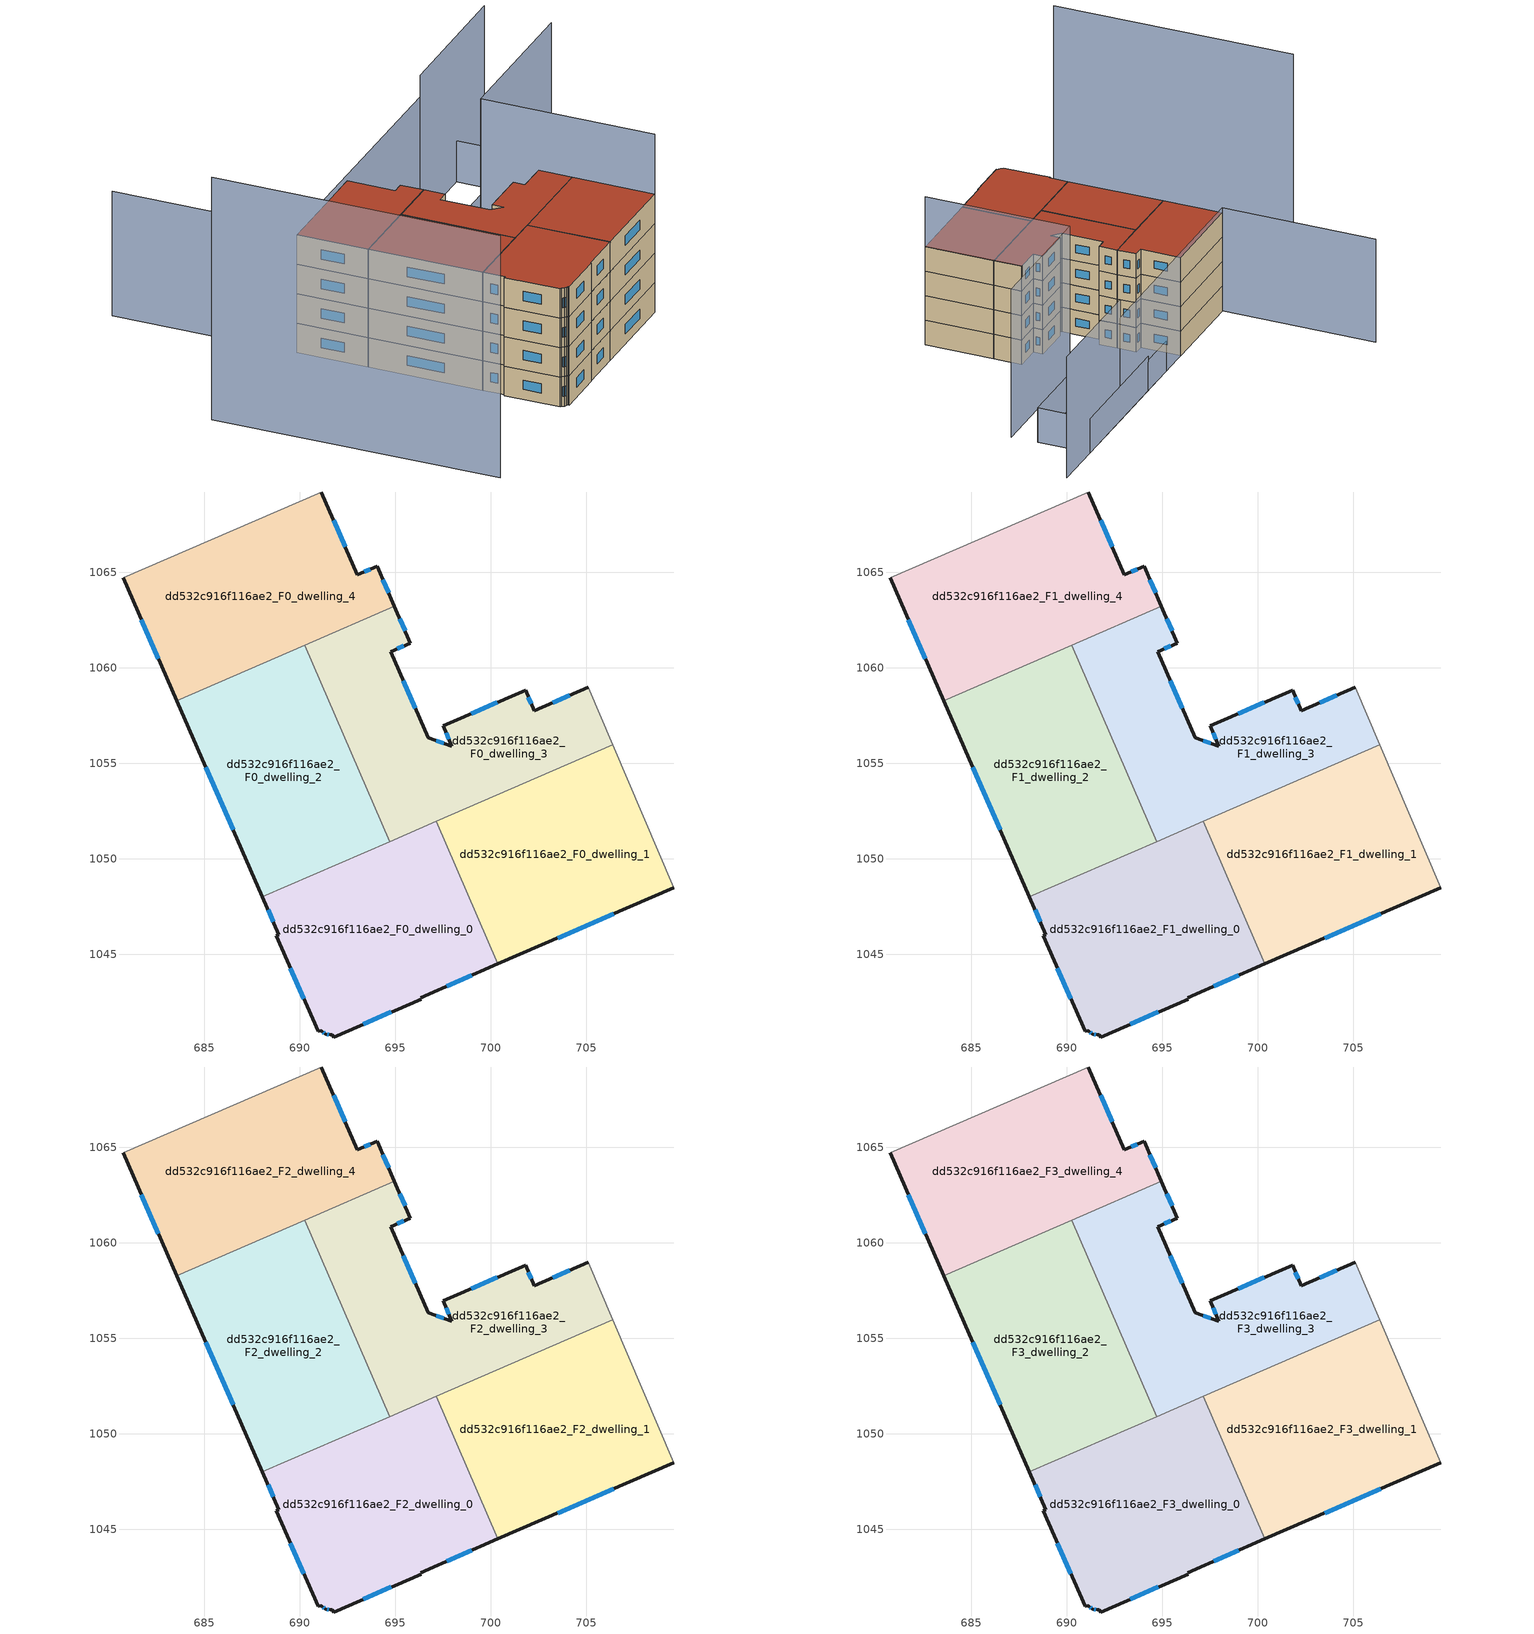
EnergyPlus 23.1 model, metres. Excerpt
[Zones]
dd532c916f116ae2_F0_dwelling_0
 floor ground (EU_floor_Construction): 697.15,1051.96 700.38,1044.5 696.32,1042.74 696.36,1042.66 691.77,1040.68 691.7,1040.8 691.58,1040.79 691.37,1040.82 691.14,1040.96 691.1,1041.01 690.96,1040.99 688.76,1045.97 688.91,1046.04 688.04,1048.02 z0
 wall outside (EU_wall_Construction): 688.04,1048.02 688.91,1046.04 688.76,1045.97 690.96,1040.99 691.1,1041.01 691.14,1040.96 691.37,1040.82 691.58,1040.79 691.7,1040.8 691.77,1040.68 696.36,1042.66 696.32,1042.74 700.38,1044.5 z0:3
 wall to dd532c916f116ae2_F0_dwelling_1 (EU_wall_Construction): 700.38,1044.5 697.15,1051.96 z0:3
 wall to dd532c916f116ae2_F0_dwelling_2 (EU_wall_Construction): 694.72,1050.91 688.04,1048.02 z0:3
 wall to dd532c916f116ae2_F0_dwelling_3 (EU_wall_Construction): 697.14,1051.96 694.72,1050.91 z0:3
 window (EU_Window_Construction): 697.7,1043.34 699,1043.9 / 693.33,1041.35 694.8,1041.99 / 691.44,1040.81 691.51,1040.8 / 691.22,1040.92 691.29,1040.87 / 689.51,1044.28 690.21,1042.68 / 688.34,1047.34 688.62,1046.71 z1.02:1.98
dd532c916f116ae2_F0_dwelling_1
 floor ground (EU_floor_Construction): 706.4,1055.96 709.58,1048.49 700.38,1044.5 697.15,1051.96 z0
 wall outside (EU_wall_Construction): 700.38,1044.5 709.58,1048.49 z0:3
 wall adiabatic (EU_wall_Construction): 709.58,1048.49 706.4,1055.96 z0:3
 wall to dd532c916f116ae2_F0_dwelling_3 (EU_wall_Construction): 706.4,1055.96 697.15,1051.96 z0:3
 window (EU_Window_Construction): 703.51,1045.86 706.45,1047.13 z1.02:1.98
dd532c916f116ae2_F0_dwelling_2
 floor ground (EU_floor_Construction): 690.26,1061.19 694.72,1050.91 688.04,1048.02 683.56,1058.29 z0
 wall outside (EU_wall_Construction): 683.56,1058.29 688.04,1048.02 z0:3
 wall to dd532c916f116ae2_F0_dwelling_3 (EU_wall_Construction): 694.72,1050.91 690.26,1061.19 z0:3
 wall to dd532c916f116ae2_F0_dwelling_4 (EU_wall_Construction): 690.26,1061.19 683.56,1058.29 z0:3
 window (EU_Window_Construction): 685.08,1054.79 686.52,1051.51 z1.02:1.98
dd532c916f116ae2_F0_dwelling_3
 floor ground (EU_floor_Construction): 705.11,1058.98 706.4,1055.96 694.72,1050.91 690.26,1061.19 694.95,1063.22 695.79,1061.3 694.76,1060.85 696.72,1056.34 697.96,1055.89 697.5,1056.96 701.82,1058.82 702.28,1057.76 z0
 wall outside (EU_wall_Construction): 705.11,1058.98 702.28,1057.76 701.82,1058.82 697.5,1056.96 697.96,1055.89 696.72,1056.34 694.76,1060.85 695.79,1061.3 694.95,1063.22 z0:3
 wall adiabatic (EU_wall_Construction): 706.4,1055.96 705.11,1058.98 z0:3
 wall to dd532c916f116ae2_F0_dwelling_4 (EU_wall_Construction): 694.95,1063.22 690.26,1061.19 z0:3
 window (EU_Window_Construction): 695.51,1061.95 695.24,1062.57 / 695.11,1061 695.44,1061.14 / 696.05,1057.88 695.43,1059.32 / 697.54,1056.05 697.14,1056.19 / 697.66,1056.6 697.8,1056.26 / 700.35,1058.19 698.97,1057.59 / 702.12,1058.12 701.97,1058.46 / 704.14,1058.57 703.24,1058.18 z1.02:1.98
dd532c916f116ae2_F0_dwelling_4
 floor ground (EU_floor_Construction): 691.13,1069.2 693.01,1064.87 694.04,1065.32 694.95,1063.22 683.56,1058.29 680.76,1064.7 z0
 wall outside (EU_wall_Construction): 694.95,1063.22 694.04,1065.32 693.01,1064.87 691.13,1069.2 / 680.76,1064.7 683.56,1058.29 z0:3
 wall adiabatic (EU_wall_Construction): 691.13,1069.2 680.76,1064.7 z0:3
 window (EU_Window_Construction): 692.37,1066.34 691.77,1067.73 / 693.69,1065.16 693.36,1065.02 / 694.65,1063.94 694.35,1064.6 / 681.71,1062.52 682.6,1060.47 z1.02:1.98
dd532c916f116ae2_F1_dwelling_0
 floor to dd532c916f116ae2_F0_dwelling_0 (EU_floor_Construction): 697.15,1051.96 700.38,1044.5 696.32,1042.74 696.36,1042.66 691.77,1040.68 691.7,1040.8 691.58,1040.79 691.37,1040.82 691.14,1040.96 691.1,1041.01 690.96,1040.99 688.76,1045.97 688.91,1046.04 688.04,1048.02 z3
 wall outside (EU_wall_Construction): 688.04,1048.02 688.91,1046.04 688.76,1045.97 690.96,1040.99 691.1,1041.01 691.14,1040.96 691.37,1040.82 691.58,1040.79 691.7,1040.8 691.77,1040.68 696.36,1042.66 696.32,1042.74 700.38,1044.5 z3:6
 wall to dd532c916f116ae2_F1_dwelling_1 (EU_wall_Construction): 700.38,1044.5 697.15,1051.96 z3:6
 wall to dd532c916f116ae2_F1_dwelling_2 (EU_wall_Construction): 694.72,1050.91 688.04,1048.02 z3:6
 wall to dd532c916f116ae2_F1_dwelling_3 (EU_wall_Construction): 697.14,1051.96 694.72,1050.91 z3:6
 window (EU_Window_Construction): 697.7,1043.34 699,1043.9 / 693.33,1041.35 694.8,1041.99 / 691.44,1040.81 691.51,1040.8 / 691.22,1040.92 691.29,1040.87 / 689.51,1044.28 690.21,1042.68 / 688.34,1047.34 688.62,1046.71 z4.02:4.98
dd532c916f116ae2_F1_dwelling_1
 floor to dd532c916f116ae2_F0_dwelling_1 (EU_floor_Construction): 706.4,1055.96 709.58,1048.49 700.38,1044.5 697.15,1051.96 z3
 wall outside (EU_wall_Construction): 700.38,1044.5 709.58,1048.49 z3:6
 wall adiabatic (EU_wall_Construction): 709.58,1048.49 706.4,1055.96 z3:6
 wall to dd532c916f116ae2_F1_dwelling_3 (EU_wall_Construction): 706.4,1055.96 697.15,1051.96 z3:6
 window (EU_Window_Construction): 703.51,1045.86 706.45,1047.13 z4.02:4.98
dd532c916f116ae2_F1_dwelling_2
 floor to dd532c916f116ae2_F0_dwelling_2 (EU_floor_Construction): 690.26,1061.19 694.72,1050.91 688.04,1048.02 683.56,1058.29 z3
 wall outside (EU_wall_Construction): 683.56,1058.29 688.04,1048.02 z3:6
 wall to dd532c916f116ae2_F1_dwelling_3 (EU_wall_Construction): 694.72,1050.91 690.26,1061.19 z3:6
 wall to dd532c916f116ae2_F1_dwelling_4 (EU_wall_Construction): 690.26,1061.19 683.56,1058.29 z3:6
 window (EU_Window_Construction): 685.08,1054.79 686.52,1051.51 z4.02:4.98
dd532c916f116ae2_F1_dwelling_3
 floor to dd532c916f116ae2_F0_dwelling_3 (EU_floor_Construction): 705.11,1058.98 706.4,1055.96 694.72,1050.91 690.26,1061.19 694.95,1063.22 695.79,1061.3 694.76,1060.85 696.72,1056.34 697.96,1055.89 697.5,1056.96 701.82,1058.82 702.28,1057.76 z3
 wall outside (EU_wall_Construction): 705.11,1058.98 702.28,1057.76 701.82,1058.82 697.5,1056.96 697.96,1055.89 696.72,1056.34 694.76,1060.85 695.79,1061.3 694.95,1063.22 z3:6
 wall adiabatic (EU_wall_Construction): 706.4,1055.96 705.11,1058.98 z3:6
 wall to dd532c916f116ae2_F1_dwelling_4 (EU_wall_Construction): 694.95,1063.22 690.26,1061.19 z3:6
 window (EU_Window_Construction): 695.51,1061.95 695.24,1062.57 / 695.11,1061 695.44,1061.14 / 696.05,1057.88 695.43,1059.32 / 697.54,1056.05 697.14,1056.19 / 697.66,1056.6 697.8,1056.26 / 700.35,1058.19 698.97,1057.59 / 702.12,1058.12 701.97,1058.46 / 704.14,1058.57 703.24,1058.18 z4.02:4.98
dd532c916f116ae2_F1_dwelling_4
 floor to dd532c916f116ae2_F0_dwelling_4 (EU_floor_Construction): 691.13,1069.2 693.01,1064.87 694.04,1065.32 694.95,1063.22 683.56,1058.29 680.76,1064.7 z3
 wall outside (EU_wall_Construction): 694.95,1063.22 694.04,1065.32 693.01,1064.87 691.13,1069.2 / 680.76,1064.7 683.56,1058.29 z3:6
 wall adiabatic (EU_wall_Construction): 691.13,1069.2 680.76,1064.7 z3:6
 window (EU_Window_Construction): 692.37,1066.34 691.77,1067.73 / 693.69,1065.16 693.36,1065.02 / 694.65,1063.94 694.35,1064.6 / 681.71,1062.52 682.6,1060.47 z4.02:4.98
dd532c916f116ae2_F2_dwelling_0
 floor to dd532c916f116ae2_F1_dwelling_0 (EU_floor_Construction): 697.15,1051.96 700.38,1044.5 696.32,1042.74 696.36,1042.66 691.77,1040.68 691.7,1040.8 691.58,1040.79 691.37,1040.82 691.14,1040.96 691.1,1041.01 690.96,1040.99 688.76,1045.97 688.91,1046.04 688.04,1048.02 z6
 wall outside (EU_wall_Construction): 688.04,1048.02 688.91,1046.04 688.76,1045.97 690.96,1040.99 691.1,1041.01 691.14,1040.96 691.37,1040.82 691.58,1040.79 691.7,1040.8 691.77,1040.68 696.36,1042.66 696.32,1042.74 700.38,1044.5 z6:9
 wall to dd532c916f116ae2_F2_dwelling_1 (EU_wall_Construction): 700.38,1044.5 697.15,1051.96 z6:9
 wall to dd532c916f116ae2_F2_dwelling_2 (EU_wall_Construction): 694.72,1050.91 688.04,1048.02 z6:9
 wall to dd532c916f116ae2_F2_dwelling_3 (EU_wall_Construction): 697.14,1051.96 694.72,1050.91 z6:9
 window (EU_Window_Construction): 697.7,1043.34 699,1043.9 / 693.33,1041.35 694.8,1041.99 / 691.44,1040.81 691.51,1040.8 / 691.22,1040.92 691.29,1040.87 / 689.51,1044.28 690.21,1042.68 / 688.34,1047.34 688.62,1046.71 z7.02:7.98
dd532c916f116ae2_F2_dwelling_1
 floor to dd532c916f116ae2_F1_dwelling_1 (EU_floor_Construction): 706.4,1055.96 709.58,1048.49 700.38,1044.5 697.15,1051.96 z6
 wall outside (EU_wall_Construction): 700.38,1044.5 709.58,1048.49 z6:9
 wall adiabatic (EU_wall_Construction): 709.58,1048.49 706.4,1055.96 z6:9
 wall to dd532c916f116ae2_F2_dwelling_3 (EU_wall_Construction): 706.4,1055.96 697.15,1051.96 z6:9
 window (EU_Window_Construction): 703.51,1045.86 706.45,1047.13 z7.02:7.98
dd532c916f116ae2_F2_dwelling_2
 floor to dd532c916f116ae2_F1_dwelling_2 (EU_floor_Construction): 690.26,1061.19 694.72,1050.91 688.04,1048.02 683.56,1058.29 z6
 wall outside (EU_wall_Construction): 683.56,1058.29 688.04,1048.02 z6:9
 wall to dd532c916f116ae2_F2_dwelling_3 (EU_wall_Construction): 694.72,1050.91 690.26,1061.19 z6:9
 wall to dd532c916f116ae2_F2_dwelling_4 (EU_wall_Construction): 690.26,1061.19 683.56,1058.29 z6:9
 window (EU_Window_Construction): 685.08,1054.79 686.52,1051.51 z7.02:7.98
dd532c916f116ae2_F2_dwelling_3
 floor to dd532c916f116ae2_F1_dwelling_3 (EU_floor_Construction): 705.11,1058.98 706.4,1055.96 694.72,1050.91 690.26,1061.19 694.95,1063.22 695.79,1061.3 694.76,1060.85 696.72,1056.34 697.96,1055.89 697.5,1056.96 701.82,1058.82 702.28,1057.76 z6
 wall outside (EU_wall_Construction): 705.11,1058.98 702.28,1057.76 701.82,1058.82 697.5,1056.96 697.96,1055.89 696.72,1056.34 694.76,1060.85 695.79,1061.3 694.95,1063.22 z6:9
 wall adiabatic (EU_wall_Construction): 706.4,1055.96 705.11,1058.98 z6:9
 wall to dd532c916f116ae2_F2_dwelling_4 (EU_wall_Construction): 694.95,1063.22 690.26,1061.19 z6:9
 window (EU_Window_Construction): 695.51,1061.95 695.24,1062.57 / 695.11,1061 695.44,1061.14 / 696.05,1057.88 695.43,1059.32 / 697.54,1056.05 697.14,1056.19 / 697.66,1056.6 697.8,1056.26 / 700.35,1058.19 698.97,1057.59 / 702.12,1058.12 701.97,1058.46 / 704.14,1058.57 703.24,1058.18 z7.02:7.98
dd532c916f116ae2_F2_dwelling_4
 floor to dd532c916f116ae2_F1_dwelling_4 (EU_floor_Construction): 691.13,1069.2 693.01,1064.87 694.04,1065.32 694.95,1063.22 683.56,1058.29 680.76,1064.7 z6
 wall outside (EU_wall_Construction): 694.95,1063.22 694.04,1065.32 693.01,1064.87 691.13,1069.2 / 680.76,1064.7 683.56,1058.29 z6:9
 wall adiabatic (EU_wall_Construction): 691.13,1069.2 680.76,1064.7 z6:9
 window (EU_Window_Construction): 692.37,1066.34 691.77,1067.73 / 693.69,1065.16 693.36,1065.02 / 694.65,1063.94 694.35,1064.6 / 681.71,1062.52 682.6,1060.47 z7.02:7.98
dd532c916f116ae2_F3_dwelling_0
 floor to dd532c916f116ae2_F2_dwelling_0 (EU_floor_Construction): 697.15,1051.96 700.38,1044.5 696.32,1042.74 696.36,1042.66 691.77,1040.68 691.7,1040.8 691.58,1040.79 691.37,1040.82 691.14,1040.96 691.1,1041.01 690.96,1040.99 688.76,1045.97 688.91,1046.04 688.04,1048.02 z9
 wall outside (EU_wall_Construction): 688.04,1048.02 688.91,1046.04 688.76,1045.97 690.96,1040.99 691.1,1041.01 691.14,1040.96 691.37,1040.82 691.58,1040.79 691.7,1040.8 691.77,1040.68 696.36,1042.66 696.32,1042.74 700.38,1044.5 z9:12
 wall to dd532c916f116ae2_F3_dwelling_1 (EU_wall_Construction): 700.38,1044.5 697.15,1051.96 z9:12
 wall to dd532c916f116ae2_F3_dwelling_2 (EU_wall_Construction): 694.72,1050.91 688.04,1048.02 z9:12
 wall to dd532c916f116ae2_F3_dwelling_3 (EU_wall_Construction): 697.14,1051.96 694.72,1050.91 z9:12
 window (EU_Window_Construction): 697.7,1043.34 699,1043.9 / 693.33,1041.35 694.8,1041.99 / 691.44,1040.81 691.51,1040.8 / 691.22,1040.92 691.29,1040.87 / 689.51,1044.28 690.21,1042.68 / 688.34,1047.34 688.62,1046.71 z10.02:10.98
 roof outside (EU_roof_Construction): 700.38,1044.5 697.15,1051.96 688.04,1048.02 688.91,1046.04 688.76,1045.97 690.96,1040.99 691.1,1041.01 691.14,1040.96 691.37,1040.82 691.58,1040.79 691.7,1040.8 691.77,1040.68 696.36,1042.66 696.32,1042.74 z12
dd532c916f116ae2_F3_dwelling_1
 floor to dd532c916f116ae2_F2_dwelling_1 (EU_floor_Construction): 706.4,1055.96 709.58,1048.49 700.38,1044.5 697.15,1051.96 z9
 wall outside (EU_wall_Construction): 700.38,1044.5 709.58,1048.49 z9:12
 wall adiabatic (EU_wall_Construction): 709.58,1048.49 706.4,1055.96 z9:12
 wall to dd532c916f116ae2_F3_dwelling_3 (EU_wall_Construction): 706.4,1055.96 697.15,1051.96 z9:12
 window (EU_Window_Construction): 703.51,1045.86 706.45,1047.13 z10.02:10.98
 roof outside (EU_roof_Construction): 709.58,1048.49 706.4,1055.96 697.15,1051.96 700.38,1044.5 z12
dd532c916f116ae2_F3_dwelling_2
 floor to dd532c916f116ae2_F2_dwelling_2 (EU_floor_Construction): 690.26,1061.19 694.72,1050.91 688.04,1048.02 683.56,1058.29 z9
 wall outside (EU_wall_Construction): 683.56,1058.29 688.04,1048.02 z9:12
 wall to dd532c916f116ae2_F3_dwelling_3 (EU_wall_Construction): 694.72,1050.91 690.26,1061.19 z9:12
 wall to dd532c916f116ae2_F3_dwelling_4 (EU_wall_Construction): 690.26,1061.19 683.56,1058.29 z9:12
 window (EU_Window_Construction): 685.08,1054.79 686.52,1051.51 z10.02:10.98
 roof outside (EU_roof_Construction): 694.72,1050.91 690.26,1061.19 683.56,1058.29 688.04,1048.02 z12
dd532c916f116ae2_F3_dwelling_3
 floor to dd532c916f116ae2_F2_dwelling_3 (EU_floor_Construction): 705.11,1058.98 706.4,1055.96 694.72,1050.91 690.26,1061.19 694.95,1063.22 695.79,1061.3 694.76,1060.85 696.72,1056.34 697.96,1055.89 697.5,1056.96 701.82,1058.82 702.28,1057.76 z9
 wall outside (EU_wall_Construction): 705.11,1058.98 702.28,1057.76 701.82,1058.82 697.5,1056.96 697.96,1055.89 696.72,1056.34 694.76,1060.85 695.79,1061.3 694.95,1063.22 z9:12
 wall adiabatic (EU_wall_Construction): 706.4,1055.96 705.11,1058.98 z9:12
 wall to dd532c916f116ae2_F3_dwelling_4 (EU_wall_Construction): 694.95,1063.22 690.26,1061.19 z9:12
 window (EU_Window_Construction): 695.51,1061.95 695.24,1062.57 / 695.11,1061 695.44,1061.14 / 696.05,1057.88 695.43,1059.32 / 697.54,1056.05 697.14,1056.19 / 697.66,1056.6 697.8,1056.26 / 700.35,1058.19 698.97,1057.59 / 702.12,1058.12 701.97,1058.46 / 704.14,1058.57 703.24,1058.18 z10.02:10.98
 roof outside (EU_roof_Construction): 706.4,1055.96 705.11,1058.98 702.28,1057.76 701.82,1058.82 697.5,1056.96 697.96,1055.89 696.72,1056.34 694.76,1060.85 695.79,1061.3 694.95,1063.22 690.26,1061.19 694.72,1050.91 z12
dd532c916f116ae2_F3_dwelling_4
 floor to dd532c916f116ae2_F2_dwelling_4 (EU_floor_Construction): 691.13,1069.2 693.01,1064.87 694.04,1065.32 694.95,1063.22 683.56,1058.29 680.76,1064.7 z9
 wall outside (EU_wall_Construction): 694.95,1063.22 694.04,1065.32 693.01,1064.87 691.13,1069.2 / 680.76,1064.7 683.56,1058.29 z9:12
 wall adiabatic (EU_wall_Construction): 691.13,1069.2 680.76,1064.7 z9:12
 window (EU_Window_Construction): 692.37,1066.34 691.77,1067.73 / 693.69,1065.16 693.36,1065.02 / 694.65,1063.94 694.35,1064.6 / 681.71,1062.52 682.6,1060.47 z10.02:10.98
 roof outside (EU_roof_Construction): 694.95,1063.22 694.04,1065.32 693.01,1064.87 691.13,1069.2 680.76,1064.7 683.56,1058.29 z12
shading: 666.42,1060.53 677.7,1034.65 z0:24.6; 709.58,1048.49 702.79,1064.14 / 702.79,1064.14 717.4,1070.47 z0:18.1; 697.59,1064.24 694.75,1070.78 / 694.75,1070.78 699.18,1072.7 / 699.18,1072.7 702.02,1066.16 / 702.02,1066.16 697.59,1064.24 z0:3.7; 699.17,1072.7 713.66,1079 / 713.66,1079 716.12,1073.33 / 716.12,1073.33 701.62,1067.04 / 701.62,1067.04 699.17,1072.7 z0:4.2; 706.16,1075.73 680.74,1064.69 / 680.74,1064.69 673.54,1081.27 z0:12.6; 719.47,1081.51 706.17,1075.72 z0:14.8
[Building]
EU S2 Campaign: North Axis=0; Terrain=City; Solar Distribution=FullExterior
[Site:Location]
Vienna: Latitude=48; Longitude=16.5; Time Zone=1; Elevation=183
[SizingPeriod:WeatherFileDays]
AnnualSizingPeriod: Begin Month=1; Begin Day of Month=1; End Month=12; End Day of Month=31; Day of Week for Start Day=Monday; Use Weather File Daylight Saving Period=No; Use Weather File Rain and Snow Indicators=No
[MATERIAL]
EU_InternalMass_Material: Roughness=MediumRough; Thickness=0.1; Conductivity=1; Density=1800; Specific Heat=900; Thermal Absorptance=0.9; Solar Absorptance=0.7; Visible Absorptance=0.7
[MATERIAL:NOMASS] Roughness=MediumRough; Thermal Absorptance=0.9; Solar Absorptance=0.7; Visible Absorptance=0.7
Name | Thermal Resistance
EU_wall_NoMass | 0.942466
EU_roof_NoMass | 0.551687
EU_floor_NoMass | 0.66527
[WINDOWMATERIAL:SIMPLEGLAZINGSYSTEM]
EU_Window_SimpleGlazing: UFactor=2.03367; Solar Heat Gain Coefficient=0.65; Visible Transmittance=0.65
[CONSTRUCTION]
EU_wall_Construction: EU_wall_NoMass
EU_roof_Construction: EU_roof_NoMass
EU_floor_Construction: EU_floor_NoMass
EU_Window_Construction: EU_Window_SimpleGlazing
EU_InternalMass_Construction: EU_InternalMass_Material
[ZONE] Type=1; Multiplier=1; Ceiling Height=autocalculate; Floor Area=autocalculate; Part of Total Floor Area=Yes
Name | Volume
dd532c916f116ae2_F0_dwelling_0; dd532c916f116ae2_F1_dwelling_0; dd532c916f116ae2_F2_dwelling_0; dd532c916f116ae2_F3_dwelling_0 | 245.145
dd532c916f116ae2_F0_dwelling_1; dd532c916f116ae2_F1_dwelling_1; dd532c916f116ae2_F2_dwelling_1; dd532c916f116ae2_F3_dwelling_1 | 245.147
dd532c916f116ae2_F0_dwelling_2; dd532c916f116ae2_F1_dwelling_2; dd532c916f116ae2_F2_dwelling_2; dd532c916f116ae2_F3_dwelling_2 | 245.127
dd532c916f116ae2_F0_dwelling_3; dd532c916f116ae2_F1_dwelling_3; dd532c916f116ae2_F2_dwelling_3; dd532c916f116ae2_F3_dwelling_3 | 245.153
dd532c916f116ae2_F0_dwelling_4; dd532c916f116ae2_F1_dwelling_4; dd532c916f116ae2_F2_dwelling_4; dd532c916f116ae2_F3_dwelling_4 | 245.128
[INTERNALMASS] Construction=EU_InternalMass_Construction
Name | Zone or ZoneList | Surface Area
dd532c916f116ae2_F0_dwelling_0_EU_InternalMass | dd532c916f116ae2_F0_dwelling_0 | 81.7159
dd532c916f116ae2_F0_dwelling_1_EU_InternalMass | dd532c916f116ae2_F0_dwelling_1 | 81.7159
dd532c916f116ae2_F0_dwelling_2_EU_InternalMass | dd532c916f116ae2_F0_dwelling_2 | 81.7062
dd532c916f116ae2_F0_dwelling_3_EU_InternalMass | dd532c916f116ae2_F0_dwelling_3 | 81.7182
dd532c916f116ae2_F0_dwelling_4_EU_InternalMass | dd532c916f116ae2_F0_dwelling_4 | 81.7096
dd532c916f116ae2_F1_dwelling_0_EU_InternalMass | dd532c916f116ae2_F1_dwelling_0 | 81.7159
dd532c916f116ae2_F1_dwelling_1_EU_InternalMass | dd532c916f116ae2_F1_dwelling_1 | 81.7159
dd532c916f116ae2_F1_dwelling_2_EU_InternalMass | dd532c916f116ae2_F1_dwelling_2 | 81.7062
dd532c916f116ae2_F1_dwelling_3_EU_InternalMass | dd532c916f116ae2_F1_dwelling_3 | 81.7182
dd532c916f116ae2_F1_dwelling_4_EU_InternalMass | dd532c916f116ae2_F1_dwelling_4 | 81.7096
dd532c916f116ae2_F2_dwelling_0_EU_InternalMass | dd532c916f116ae2_F2_dwelling_0 | 81.7159
dd532c916f116ae2_F2_dwelling_1_EU_InternalMass | dd532c916f116ae2_F2_dwelling_1 | 81.7159
dd532c916f116ae2_F2_dwelling_2_EU_InternalMass | dd532c916f116ae2_F2_dwelling_2 | 81.7062
dd532c916f116ae2_F2_dwelling_3_EU_InternalMass | dd532c916f116ae2_F2_dwelling_3 | 81.7182
dd532c916f116ae2_F2_dwelling_4_EU_InternalMass | dd532c916f116ae2_F2_dwelling_4 | 81.7096
dd532c916f116ae2_F3_dwelling_0_EU_InternalMass | dd532c916f116ae2_F3_dwelling_0 | 81.7159
dd532c916f116ae2_F3_dwelling_1_EU_InternalMass | dd532c916f116ae2_F3_dwelling_1 | 81.7159
dd532c916f116ae2_F3_dwelling_2_EU_InternalMass | dd532c916f116ae2_F3_dwelling_2 | 81.7062
dd532c916f116ae2_F3_dwelling_3_EU_InternalMass | dd532c916f116ae2_F3_dwelling_3 | 81.7182
dd532c916f116ae2_F3_dwelling_4_EU_InternalMass | dd532c916f116ae2_F3_dwelling_4 | 81.7096
[OTHEREQUIPMENT] Fuel Type=Electricity; Design Level Calculation Method=Watts/Area; Power per Zone Floor Area=1; Fraction Latent=0; Fraction Radiant=0; Fraction Lost=0; Carbon Dioxide Generation Rate=0; EndUse Subcategory=EU_Step8_InternalGains
Name | Zone or ZoneList or Space or SpaceList | Schedule
EU_Step8_InternalGain_dd532c916f116ae2_F0_dwelling_0_f000 | dd532c916f116ae2_F0_dwelling_0 | EU_Step8_GainSchedule_dd532c916f116ae2_F0_dwelling_0_f000
EU_Step8_InternalGain_dd532c916f116ae2_F0_dwelling_1_f000 | dd532c916f116ae2_F0_dwelling_1 | EU_Step8_GainSchedule_dd532c916f116ae2_F0_dwelling_1_f000
EU_Step8_InternalGain_dd532c916f116ae2_F0_dwelling_2_f000 | dd532c916f116ae2_F0_dwelling_2 | EU_Step8_GainSchedule_dd532c916f116ae2_F0_dwelling_2_f000
EU_Step8_InternalGain_dd532c916f116ae2_F0_dwelling_3_f000 | dd532c916f116ae2_F0_dwelling_3 | EU_Step8_GainSchedule_dd532c916f116ae2_F0_dwelling_3_f000
EU_Step8_InternalGain_dd532c916f116ae2_F0_dwelling_4_f000 | dd532c916f116ae2_F0_dwelling_4 | EU_Step8_GainSchedule_dd532c916f116ae2_F0_dwelling_4_f000
EU_Step8_InternalGain_dd532c916f116ae2_F1_dwelling_0_f000 | dd532c916f116ae2_F1_dwelling_0 | EU_Step8_GainSchedule_dd532c916f116ae2_F1_dwelling_0_f000
EU_Step8_InternalGain_dd532c916f116ae2_F1_dwelling_1_f000 | dd532c916f116ae2_F1_dwelling_1 | EU_Step8_GainSchedule_dd532c916f116ae2_F1_dwelling_1_f000
EU_Step8_InternalGain_dd532c916f116ae2_F1_dwelling_2_f000 | dd532c916f116ae2_F1_dwelling_2 | EU_Step8_GainSchedule_dd532c916f116ae2_F1_dwelling_2_f000
EU_Step8_InternalGain_dd532c916f116ae2_F1_dwelling_3_f000 | dd532c916f116ae2_F1_dwelling_3 | EU_Step8_GainSchedule_dd532c916f116ae2_F1_dwelling_3_f000
EU_Step8_InternalGain_dd532c916f116ae2_F1_dwelling_4_f000 | dd532c916f116ae2_F1_dwelling_4 | EU_Step8_GainSchedule_dd532c916f116ae2_F1_dwelling_4_f000
EU_Step8_InternalGain_dd532c916f116ae2_F2_dwelling_0_f000 | dd532c916f116ae2_F2_dwelling_0 | EU_Step8_GainSchedule_dd532c916f116ae2_F2_dwelling_0_f000
EU_Step8_InternalGain_dd532c916f116ae2_F2_dwelling_1_f000 | dd532c916f116ae2_F2_dwelling_1 | EU_Step8_GainSchedule_dd532c916f116ae2_F2_dwelling_1_f000
EU_Step8_InternalGain_dd532c916f116ae2_F2_dwelling_2_f000 | dd532c916f116ae2_F2_dwelling_2 | EU_Step8_GainSchedule_dd532c916f116ae2_F2_dwelling_2_f000
EU_Step8_InternalGain_dd532c916f116ae2_F2_dwelling_3_f000 | dd532c916f116ae2_F2_dwelling_3 | EU_Step8_GainSchedule_dd532c916f116ae2_F2_dwelling_3_f000
EU_Step8_InternalGain_dd532c916f116ae2_F2_dwelling_4_f000 | dd532c916f116ae2_F2_dwelling_4 | EU_Step8_GainSchedule_dd532c916f116ae2_F2_dwelling_4_f000
EU_Step8_InternalGain_dd532c916f116ae2_F3_dwelling_0_f000 | dd532c916f116ae2_F3_dwelling_0 | EU_Step8_GainSchedule_dd532c916f116ae2_F3_dwelling_0_f000
EU_Step8_InternalGain_dd532c916f116ae2_F3_dwelling_1_f000 | dd532c916f116ae2_F3_dwelling_1 | EU_Step8_GainSchedule_dd532c916f116ae2_F3_dwelling_1_f000
EU_Step8_InternalGain_dd532c916f116ae2_F3_dwelling_2_f000 | dd532c916f116ae2_F3_dwelling_2 | EU_Step8_GainSchedule_dd532c916f116ae2_F3_dwelling_2_f000
EU_Step8_InternalGain_dd532c916f116ae2_F3_dwelling_3_f000 | dd532c916f116ae2_F3_dwelling_3 | EU_Step8_GainSchedule_dd532c916f116ae2_F3_dwelling_3_f000
EU_Step8_InternalGain_dd532c916f116ae2_F3_dwelling_4_f000 | dd532c916f116ae2_F3_dwelling_4 | EU_Step8_GainSchedule_dd532c916f116ae2_F3_dwelling_4_f000
[ZONEVENTILATION:DESIGNFLOWRATE] Schedule=EU_AlwaysOn; Design Flow Rate Calculation Method=AirChanges/Hour; Air Changes per Hour=0.530523; Ventilation Type=Natural; Fan Pressure Rise=0; Fan Total Efficiency=1; Constant Term Coefficient=1; Temperature Term Coefficient=0; Velocity Term Coefficient=0; Velocity Squared Term Coefficient=0; Minimum Indoor Temperature=-100; Maximum Indoor Temperature=100; Delta Temperature=-100; Minimum Outdoor Temperature=-100; Maximum Outdoor Temperature=100; Maximum Wind Speed=40
Name | Zone or ZoneList or Space or SpaceList
EU_ConstantAir_dd532c916f116ae2_F0_dwelling_0 | dd532c916f116ae2_F0_dwelling_0
EU_ConstantAir_dd532c916f116ae2_F0_dwelling_1 | dd532c916f116ae2_F0_dwelling_1
EU_ConstantAir_dd532c916f116ae2_F0_dwelling_2 | dd532c916f116ae2_F0_dwelling_2
EU_ConstantAir_dd532c916f116ae2_F0_dwelling_3 | dd532c916f116ae2_F0_dwelling_3
EU_ConstantAir_dd532c916f116ae2_F0_dwelling_4 | dd532c916f116ae2_F0_dwelling_4
EU_ConstantAir_dd532c916f116ae2_F1_dwelling_0 | dd532c916f116ae2_F1_dwelling_0
EU_ConstantAir_dd532c916f116ae2_F1_dwelling_1 | dd532c916f116ae2_F1_dwelling_1
EU_ConstantAir_dd532c916f116ae2_F1_dwelling_2 | dd532c916f116ae2_F1_dwelling_2
EU_ConstantAir_dd532c916f116ae2_F1_dwelling_3 | dd532c916f116ae2_F1_dwelling_3
EU_ConstantAir_dd532c916f116ae2_F1_dwelling_4 | dd532c916f116ae2_F1_dwelling_4
EU_ConstantAir_dd532c916f116ae2_F2_dwelling_0 | dd532c916f116ae2_F2_dwelling_0
EU_ConstantAir_dd532c916f116ae2_F2_dwelling_1 | dd532c916f116ae2_F2_dwelling_1
EU_ConstantAir_dd532c916f116ae2_F2_dwelling_2 | dd532c916f116ae2_F2_dwelling_2
EU_ConstantAir_dd532c916f116ae2_F2_dwelling_3 | dd532c916f116ae2_F2_dwelling_3
EU_ConstantAir_dd532c916f116ae2_F2_dwelling_4 | dd532c916f116ae2_F2_dwelling_4
EU_ConstantAir_dd532c916f116ae2_F3_dwelling_0 | dd532c916f116ae2_F3_dwelling_0
EU_ConstantAir_dd532c916f116ae2_F3_dwelling_1 | dd532c916f116ae2_F3_dwelling_1
EU_ConstantAir_dd532c916f116ae2_F3_dwelling_2 | dd532c916f116ae2_F3_dwelling_2
EU_ConstantAir_dd532c916f116ae2_F3_dwelling_3 | dd532c916f116ae2_F3_dwelling_3
EU_ConstantAir_dd532c916f116ae2_F3_dwelling_4 | dd532c916f116ae2_F3_dwelling_4
[HVACTEMPLATE:THERMOSTAT] Constant Heating Setpoint=20; Constant Cooling Setpoint=50
EU_HeatOnly_dd532c916f116ae2_F0_dwelling_0; EU_HeatOnly_dd532c916f116ae2_F0_dwelling_1; EU_HeatOnly_dd532c916f116ae2_F0_dwelling_2; EU_HeatOnly_dd532c916f116ae2_F0_dwelling_3; EU_HeatOnly_dd532c916f116ae2_F0_dwelling_4; EU_HeatOnly_dd532c916f116ae2_F1_dwelling_0; EU_HeatOnly_dd532c916f116ae2_F1_dwelling_1; EU_HeatOnly_dd532c916f116ae2_F1_dwelling_2; EU_HeatOnly_dd532c916f116ae2_F1_dwelling_3; EU_HeatOnly_dd532c916f116ae2_F1_dwelling_4; EU_HeatOnly_dd532c916f116ae2_F2_dwelling_0; EU_HeatOnly_dd532c916f116ae2_F2_dwelling_1; EU_HeatOnly_dd532c916f116ae2_F2_dwelling_2; EU_HeatOnly_dd532c916f116ae2_F2_dwelling_3; EU_HeatOnly_dd532c916f116ae2_F2_dwelling_4; EU_HeatOnly_dd532c916f116ae2_F3_dwelling_0; EU_HeatOnly_dd532c916f116ae2_F3_dwelling_1; EU_HeatOnly_dd532c916f116ae2_F3_dwelling_2; EU_HeatOnly_dd532c916f116ae2_F3_dwelling_3; EU_HeatOnly_dd532c916f116ae2_F3_dwelling_4
[HVACTEMPLATE:ZONE:IDEALLOADSAIRSYSTEM] System Availability Schedule=EU_AlwaysOn; Maximum Heating Supply Air Temperature=50; Minimum Cooling Supply Air Temperature=13; Maximum Heating Supply Air Humidity Ratio=0.0156; Minimum Cooling Supply Air Humidity Ratio=0.0077; Heating Limit=NoLimit; Cooling Limit=NoLimit; Heating Availability Schedule=EU_AlwaysOn; Cooling Availability Schedule=EU_CoolingOff; Dehumidification Control Type=ConstantSensibleHeatRatio; Cooling Sensible Heat Ratio=0.7; Dehumidification Setpoint=60; Humidification Control Type=None; Humidification Setpoint=30; Outdoor Air Method=None; Outdoor Air Flow Rate per Person=0.00944; Outdoor Air Flow Rate per Zone Floor Area=0; Outdoor Air Flow Rate per Zone=0; Demand Controlled Ventilation Type=None; Outdoor Air Economizer Type=NoEconomizer; Heat Recovery Type=None; Sensible Heat Recovery Effectiveness=0.7; Latent Heat Recovery Effectiveness=0.65
Name | Template Thermostat
dd532c916f116ae2_F0_dwelling_0 | EU_HeatOnly_dd532c916f116ae2_F0_dwelling_0
dd532c916f116ae2_F0_dwelling_1 | EU_HeatOnly_dd532c916f116ae2_F0_dwelling_1
dd532c916f116ae2_F0_dwelling_2 | EU_HeatOnly_dd532c916f116ae2_F0_dwelling_2
dd532c916f116ae2_F0_dwelling_3 | EU_HeatOnly_dd532c916f116ae2_F0_dwelling_3
dd532c916f116ae2_F0_dwelling_4 | EU_HeatOnly_dd532c916f116ae2_F0_dwelling_4
dd532c916f116ae2_F1_dwelling_0 | EU_HeatOnly_dd532c916f116ae2_F1_dwelling_0
dd532c916f116ae2_F1_dwelling_1 | EU_HeatOnly_dd532c916f116ae2_F1_dwelling_1
dd532c916f116ae2_F1_dwelling_2 | EU_HeatOnly_dd532c916f116ae2_F1_dwelling_2
dd532c916f116ae2_F1_dwelling_3 | EU_HeatOnly_dd532c916f116ae2_F1_dwelling_3
dd532c916f116ae2_F1_dwelling_4 | EU_HeatOnly_dd532c916f116ae2_F1_dwelling_4
dd532c916f116ae2_F2_dwelling_0 | EU_HeatOnly_dd532c916f116ae2_F2_dwelling_0
dd532c916f116ae2_F2_dwelling_1 | EU_HeatOnly_dd532c916f116ae2_F2_dwelling_1
dd532c916f116ae2_F2_dwelling_2 | EU_HeatOnly_dd532c916f116ae2_F2_dwelling_2
dd532c916f116ae2_F2_dwelling_3 | EU_HeatOnly_dd532c916f116ae2_F2_dwelling_3
dd532c916f116ae2_F2_dwelling_4 | EU_HeatOnly_dd532c916f116ae2_F2_dwelling_4
dd532c916f116ae2_F3_dwelling_0 | EU_HeatOnly_dd532c916f116ae2_F3_dwelling_0
dd532c916f116ae2_F3_dwelling_1 | EU_HeatOnly_dd532c916f116ae2_F3_dwelling_1
dd532c916f116ae2_F3_dwelling_2 | EU_HeatOnly_dd532c916f116ae2_F3_dwelling_2
dd532c916f116ae2_F3_dwelling_3 | EU_HeatOnly_dd532c916f116ae2_F3_dwelling_3
dd532c916f116ae2_F3_dwelling_4 | EU_HeatOnly_dd532c916f116ae2_F3_dwelling_4
[SIZING:ZONE] Zone Cooling Design Supply Air Temperature Input Method=SupplyAirTemperature; Zone Cooling Design Supply Air Temperature=13; Zone Heating Design Supply Air Temperature Input Method=SupplyAirTemperature; Zone Heating Design Supply Air Temperature=50; Zone Cooling Design Supply Air Humidity Ratio=0.008; Zone Heating Design Supply Air Humidity Ratio=0.008; Cooling Design Air Flow Method=DesignDay; Cooling Design Air Flow Rate=0; Cooling Minimum Air Flow per Zone Floor Area=0.000762; Cooling Minimum Air Flow=0; Cooling Minimum Air Flow Fraction=0.2; Heating Design Air Flow Method=DesignDay; Heating Design Air Flow Rate=0; Heating Maximum Air Flow per Zone Floor Area=0.002032; Heating Maximum Air Flow=0.141576; Heating Maximum Air Flow Fraction=0.3; Account for Dedicated Outdoor Air System=No; Dedicated Outdoor Air System Control Strategy=NeutralSupplyAir; Dedicated Outdoor Air Low Setpoint Temperature for Design=autosize; Dedicated Outdoor Air High Setpoint Temperature for Design=autosize; Zone Load Sizing Method=Sensible Load Only No Latent Load; Zone Latent Cooling Design Supply Air Humidity Ratio Input Method=HumidityRatioDifference; Zone Cooling Design Supply Air Humidity Ratio Difference=0.005; Zone Latent Heating Design Supply Air Humidity Ratio Input Method=HumidityRatioDifference; Zone Humidification Design Supply Air Humidity Ratio Difference=0.005
dd532c916f116ae2_F0_dwelling_0; dd532c916f116ae2_F0_dwelling_1; dd532c916f116ae2_F0_dwelling_2; dd532c916f116ae2_F0_dwelling_3; dd532c916f116ae2_F0_dwelling_4; dd532c916f116ae2_F1_dwelling_0; dd532c916f116ae2_F1_dwelling_1; dd532c916f116ae2_F1_dwelling_2; dd532c916f116ae2_F1_dwelling_3; dd532c916f116ae2_F1_dwelling_4; dd532c916f116ae2_F2_dwelling_0; dd532c916f116ae2_F2_dwelling_1; dd532c916f116ae2_F2_dwelling_2; dd532c916f116ae2_F2_dwelling_3; dd532c916f116ae2_F2_dwelling_4; dd532c916f116ae2_F3_dwelling_0; dd532c916f116ae2_F3_dwelling_1; dd532c916f116ae2_F3_dwelling_2; dd532c916f116ae2_F3_dwelling_3; dd532c916f116ae2_F3_dwelling_4
[SCHEDULE:CONSTANT]
Name | Hourly Value
EU_AlwaysOn | 1
EU_CoolingOff | 0
[SCHEDULE:FILE] Column Number=1; Rows to Skip at Top=0; Number of Hours of Data=8760; Column Separator=Comma; Interpolate to Timestep=No; Minutes per Item=60; Adjust Schedule for Daylight Savings=Yes
Name | File
EU_Step8_GainSchedule_dd532c916f116ae2_F0_dwelling_0_f000 | ../../schedules/dd532c916f116ae2/dd532c916f116ae2_F0_dwelling_0_f000_gain.csv
EU_Step8_GainSchedule_dd532c916f116ae2_F0_dwelling_1_f000 | ../../schedules/dd532c916f116ae2/dd532c916f116ae2_F0_dwelling_1_f000_gain.csv
EU_Step8_GainSchedule_dd532c916f116ae2_F0_dwelling_2_f000 | ../../schedules/dd532c916f116ae2/dd532c916f116ae2_F0_dwelling_2_f000_gain.csv
EU_Step8_GainSchedule_dd532c916f116ae2_F0_dwelling_3_f000 | ../../schedules/dd532c916f116ae2/dd532c916f116ae2_F0_dwelling_3_f000_gain.csv
EU_Step8_GainSchedule_dd532c916f116ae2_F0_dwelling_4_f000 | ../../schedules/dd532c916f116ae2/dd532c916f116ae2_F0_dwelling_4_f000_gain.csv
EU_Step8_GainSchedule_dd532c916f116ae2_F1_dwelling_0_f000 | ../../schedules/dd532c916f116ae2/dd532c916f116ae2_F1_dwelling_0_f000_gain.csv
EU_Step8_GainSchedule_dd532c916f116ae2_F1_dwelling_1_f000 | ../../schedules/dd532c916f116ae2/dd532c916f116ae2_F1_dwelling_1_f000_gain.csv
EU_Step8_GainSchedule_dd532c916f116ae2_F1_dwelling_2_f000 | ../../schedules/dd532c916f116ae2/dd532c916f116ae2_F1_dwelling_2_f000_gain.csv
EU_Step8_GainSchedule_dd532c916f116ae2_F1_dwelling_3_f000 | ../../schedules/dd532c916f116ae2/dd532c916f116ae2_F1_dwelling_3_f000_gain.csv
EU_Step8_GainSchedule_dd532c916f116ae2_F1_dwelling_4_f000 | ../../schedules/dd532c916f116ae2/dd532c916f116ae2_F1_dwelling_4_f000_gain.csv
EU_Step8_GainSchedule_dd532c916f116ae2_F2_dwelling_0_f000 | ../../schedules/dd532c916f116ae2/dd532c916f116ae2_F2_dwelling_0_f000_gain.csv
EU_Step8_GainSchedule_dd532c916f116ae2_F2_dwelling_1_f000 | ../../schedules/dd532c916f116ae2/dd532c916f116ae2_F2_dwelling_1_f000_gain.csv
EU_Step8_GainSchedule_dd532c916f116ae2_F2_dwelling_2_f000 | ../../schedules/dd532c916f116ae2/dd532c916f116ae2_F2_dwelling_2_f000_gain.csv
EU_Step8_GainSchedule_dd532c916f116ae2_F2_dwelling_3_f000 | ../../schedules/dd532c916f116ae2/dd532c916f116ae2_F2_dwelling_3_f000_gain.csv
EU_Step8_GainSchedule_dd532c916f116ae2_F2_dwelling_4_f000 | ../../schedules/dd532c916f116ae2/dd532c916f116ae2_F2_dwelling_4_f000_gain.csv
EU_Step8_GainSchedule_dd532c916f116ae2_F3_dwelling_0_f000 | ../../schedules/dd532c916f116ae2/dd532c916f116ae2_F3_dwelling_0_f000_gain.csv
EU_Step8_GainSchedule_dd532c916f116ae2_F3_dwelling_1_f000 | ../../schedules/dd532c916f116ae2/dd532c916f116ae2_F3_dwelling_1_f000_gain.csv
EU_Step8_GainSchedule_dd532c916f116ae2_F3_dwelling_2_f000 | ../../schedules/dd532c916f116ae2/dd532c916f116ae2_F3_dwelling_2_f000_gain.csv
EU_Step8_GainSchedule_dd532c916f116ae2_F3_dwelling_3_f000 | ../../schedules/dd532c916f116ae2/dd532c916f116ae2_F3_dwelling_3_f000_gain.csv
EU_Step8_GainSchedule_dd532c916f116ae2_F3_dwelling_4_f000 | ../../schedules/dd532c916f116ae2/dd532c916f116ae2_F3_dwelling_4_f000_gain.csv
